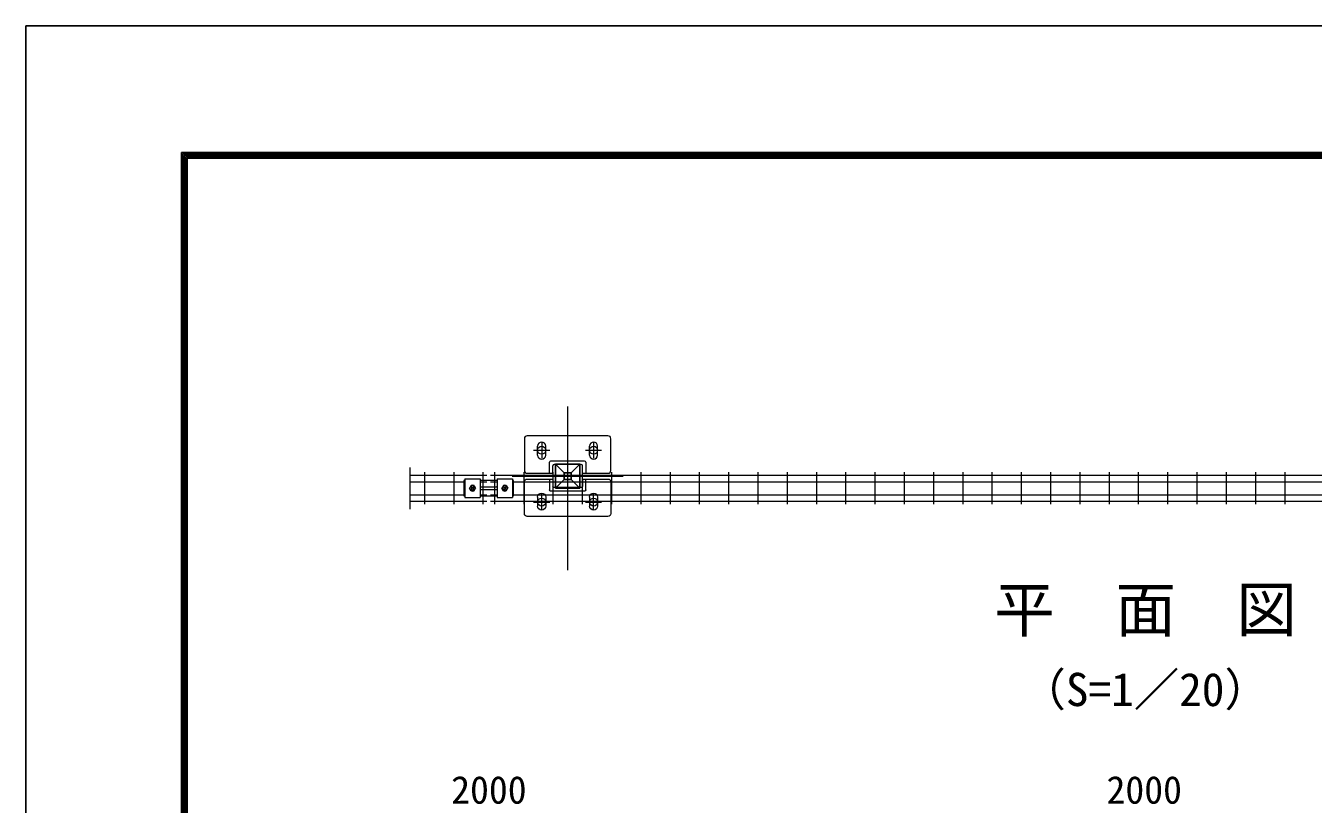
# Model space of a CAD drawing. Units: millimetres, scale not verified. Extents: x -4200 to 4200, y -2970 to 2970.
# Drawn here: x -4200 to -1966, y 1619 to 2970 of the extents above; entities that cross this region are included whole.
import ezdxf
from ezdxf.enums import TextEntityAlignment as Align

# ---------------------------------------------------------------- set-up
doc = ezdxf.new("R2010")
doc.units = ezdxf.units.MM
doc.header["$LTSCALE"] = 10
doc.linetypes.add('USER1', pattern=[50.8, 31.75, -6.35, 6.35, -6.35])
for name, color, linetype, lineweight in [('0-0_D-STR-DIM', 7, 'Continuous', 13), ('0-1_D-STR3', 3, 'Continuous', 13), ('0-2_D-BMK', 2, 'USER1', 13), ('0-3_D-STR1', 1, 'Continuous', 25), ('0-4_D-STR2', 7, 'Continuous', 13), ('0-D_D-TTL', 7, 'Continuous', 25)]:
    doc.layers.add(name, color=color, linetype=linetype, lineweight=lineweight)
doc.layers.add('0-8_D-TTL-TXT', color=7, linetype='Continuous')
doc.styles.add('ＭＳ ゴシック', font='')
doc.styles.get('ＭＳ ゴシック').set_extended_font_data('MS Gothic')

# ---------------------------------------------------------------- blocks, each defined once
blk = doc.blocks.new('ベースプレート部品\u3000平面図')
at = {"layer": '0-1_D-STR3'}
for p, q in [((-8038.24, 53409.09), (-8038.24, 52859.09)), ((-6588.24, 53459.09), (-7988.24, 53459.09)), ((-6538.24, 52859.09), (-6538.24, 53409.09)), ((-7808.25, 53124.09), (-7808.25, 53279.08)), ((-7668.25, 53124.09), (-7668.25, 53279.08)), ((-6908.25, 53124.09), (-6908.25, 53279.08)), ((-6768.25, 53124.09), (-6768.25, 53279.08)), ((-7603.25, 52809.09), (-7603.25, 52999.09)), ((-6993.25, 53019.09), (-7583.25, 53019.09)), ((-7543.25, 52809.09), (-7543.25, 52939.09)), ((-7053.25, 52959.09), (-7523.25, 52959.09)), ((-7033.25, 52809.09), (-7033.25, 52939.09)), ((-6973.25, 52999.09), (-6973.25, 52809.09)), ((-7988.24, 52809.09), (-7542.4, 52809.09)), ((-7032.4, 52809.09), (-6588.24, 52809.09))]:
    blk.add_line(p, q, dxfattribs=at)
for centre, radius, start, end in [((-7988.24, 53409.09), 50, 90, 180), ((-6588.24, 53409.09), 50, 0, 90), ((-7738.25, 53279.08), 70, 0, 180), ((-6838.25, 53279.08), 70, 0, 180), ((-7738.25, 53124.09), 70, 180, 0), ((-7583.25, 52999.09), 20, 90, 180), ((-7523.25, 52939.09), 20, 90, 180), ((-7053.25, 52939.09), 20, 0, 90), ((-6993.25, 52999.09), 20, 0, 90), ((-6838.25, 53124.09), 70, 180, 0), ((-7988.24, 52859.09), 50, 180, 270), ((-6588.24, 52859.09), 50, 270, 0)]:
    blk.add_arc(centre, radius, start, end, dxfattribs=at)

msp = doc.modelspace()

# ---------------------------------------------------------------- linework, layer by layer
at = {"layer": '0-0_D-STR-DIM'}
msp.add_line((-3533.15, 2203.08), (-3533.15, 2130.88), dxfattribs=at)
at = {"layer": '0-1_D-STR3'}
for p, q in [((-3439.6, 2180.89), (-3439.6, 2153.89)), ((-3438.1, 2180.89), (-3439.6, 2180.89)), ((-3438.1, 2183.47), (-3411.1, 2183.47)), ((-3438.1, 2183.47), (-3438.1, 2151.31)), ((-3427.15, 2171.81), (-3429.69, 2167.39)), ((-3427.15, 2162.98), (-3429.69, 2167.39)), ((-3427.43, 2169.51), (-3426.01, 2168.1)), ((-3427.43, 2165.27), (-3426.01, 2166.69)), ((-3422.05, 2171.81), (-3427.15, 2171.81)), ((-3426.72, 2170.22), (-3425.3, 2168.81)), ((-3422.48, 2170.22), (-3423.89, 2168.81)), ((-3421.77, 2169.51), (-3423.18, 2168.1)), ((-3421.77, 2165.27), (-3423.18, 2166.69)), ((-3422.05, 2171.81), (-3419.5, 2167.39)), ((-3422.05, 2162.98), (-3419.5, 2167.39)), ((-3411.1, 2183.47), (-3411.1, 2151.31)), ((-3382.1, 2180.89), (-3411.1, 2180.89)), ((-3410.1, 2169.89), (-3383.1, 2169.89)), ((-3382.1, 2183.47), (-3382.1, 2151.31)), ((-3382.1, 2183.47), (-3355.1, 2183.47)), ((-3371.15, 2171.81), (-3373.69, 2167.39)), ((-3371.15, 2162.98), (-3373.69, 2167.39)), ((-3371.43, 2169.51), (-3370.01, 2168.1)), ((-3371.43, 2165.27), (-3370.01, 2166.69)), ((-3366.05, 2171.81), (-3371.15, 2171.81)), ((-3370.72, 2170.22), (-3369.3, 2168.81)), ((-3366.48, 2170.22), (-3367.89, 2168.81)), ((-3365.77, 2169.51), (-3367.18, 2168.1)), ((-3365.77, 2165.27), (-3367.18, 2166.69)), ((-3366.05, 2171.81), (-3363.5, 2167.39)), ((-3366.05, 2162.98), (-3363.5, 2167.39)), ((-3355.1, 2183.47), (-3355.1, 2151.31)), ((-3353.6, 2180.89), (-3355.1, 2180.89)), ((-3353.6, 2153.89), (-3353.6, 2180.89)), ((-3439.6, 2153.89), (-3438.1, 2153.89)), ((-3438.1, 2151.31), (-3411.1, 2151.31)), ((-3422.05, 2162.98), (-3427.15, 2162.98)), ((-3426.72, 2164.56), (-3425.3, 2165.98)), ((-3422.48, 2164.56), (-3423.89, 2165.98)), ((-3411.1, 2153.89), (-3382.1, 2153.89)), ((-3410.1, 2164.89), (-3383.1, 2164.89)), ((-3382.1, 2151.31), (-3355.1, 2151.31)), ((-3366.05, 2162.98), (-3371.15, 2162.98)), ((-3370.72, 2164.56), (-3369.3, 2165.98)), ((-3366.48, 2164.56), (-3367.89, 2165.98)), ((-3355.1, 2153.89), (-3353.6, 2153.89))]:
    msp.add_line(p, q, dxfattribs=at)
for centre, radius in [((-3304.64, 2233.29), 7), ((-3214.64, 2233.29), 7), ((-3424.6, 2167.39), 4.41), ((-3368.6, 2167.39), 4.41), ((-3304.64, 2143.29), 7), ((-3214.64, 2143.29), 7)]:
    msp.add_circle(centre, radius, dxfattribs=at)
for centre, radius, start, end in [((-3427.07, 2169.87), 0.5, 44.99953, 224.99952), ((-3424.6, 2168.64), 3.75, 57.53826, 122.46174), ((-3426.72, 2167.39), 1, 314.99999, 45), ((-3424.6, 2169.51), 1, 225.00001, 314.99999), ((-3422.48, 2167.39), 1, 135, 225.00001), ((-3422.12, 2169.87), 0.5, 315, 135), ((-3410.1, 2167.39), 2.5, 90, 113.57818), ((-3383.1, 2167.39), 2.5, 66.42182, 90), ((-3371.07, 2169.87), 0.5, 44.99953, 224.99952), ((-3368.6, 2168.64), 3.75, 57.53826, 122.46174), ((-3370.72, 2167.39), 1, 314.99999, 45), ((-3368.6, 2169.51), 1, 225.00001, 314.99999), ((-3366.48, 2167.39), 1, 135, 225.00001), ((-3366.12, 2169.87), 0.5, 315, 135), ((-3427.07, 2164.92), 0.5, 135, 314.99998), ((-3424.6, 2166.14), 3.75, 237.53826, 302.46174), ((-3424.6, 2165.27), 1, 45, 135), ((-3422.12, 2164.92), 0.5, 225.00001, 44.99999), ((-3410.1, 2167.39), 2.5, 246.42182, 270), ((-3383.1, 2167.39), 2.5, 270, 293.57818), ((-3371.07, 2164.92), 0.5, 135, 314.99998), ((-3368.6, 2166.14), 3.75, 237.53826, 302.46174), ((-3368.6, 2165.27), 1, 45, 135), ((-3366.12, 2164.92), 0.5, 225.00001, 44.99999)]:
    msp.add_arc(centre, radius, start, end, dxfattribs=at)
at = {"layer": '0-2_D-BMK'}
for p, q in [((-3259.64, 2308.89), (-3259.64, 2025.19)), ((-3259.64, 2284.72), (-3259.64, 2091.92)), ((-3304.64, 2247.29), (-3304.64, 2219.29)), ((-3214.64, 2247.29), (-3214.64, 2219.29)), ((-3318.64, 2233.29), (-3290.64, 2233.29)), ((-3228.64, 2233.29), (-3200.64, 2233.29)), ((-3356.04, 2188.32), (-3163.24, 2188.32)), ((-3304.64, 2129.29), (-3304.64, 2157.29)), ((-3214.64, 2129.29), (-3214.64, 2157.29)), ((-3318.64, 2143.29), (-3290.64, 2143.29)), ((-3228.64, 2143.29), (-3200.64, 2143.29))]:
    msp.add_line(p, q, dxfattribs=at)
at = {"layer": '0-3_D-STR1'}
for p, q in [((-3238.64, 2209.29), (-3280.64, 2209.29)), ((-3265.64, 2194.29), (-3280.64, 2209.29)), ((-3280.64, 2167.29), (-3280.64, 2209.29)), ((-3253.64, 2194.29), (-3238.64, 2209.29)), ((-3238.64, 2209.29), (-3238.64, 2167.29)), ((-3265.64, 2182.29), (-3280.64, 2167.29)), ((-3280.64, 2167.29), (-3238.64, 2167.29)), ((-3238.64, 2167.29), (-3253.64, 2182.29))]:
    msp.add_line(p, q, dxfattribs=at)
for points in [[(-3253.64, 2194.29), (-3265.64, 2194.29), (-3265.64, 2182.29)], [(-3253.64, 2194.29), (-3253.64, 2182.29), (-3265.64, 2182.29)]]:
    msp.add_lwpolyline(points, dxfattribs=at)
at = {"layer": '0-4_D-STR2'}
for p, q in [((-3533.15, 2189.99), (-3399.6, 2189.99)), ((-3508.11, 2195.39), (-3508.11, 2139.39)), ((-3457.34, 2195.39), (-3457.34, 2139.39)), ((-3406.57, 2195.39), (-3406.57, 2139.39)), ((-3393.6, 2189.99), (-1399.6, 2189.99)), ((-3386.62, 2195.39), (-3386.62, 2139.39)), ((-3335.85, 2195.39), (-3335.85, 2139.39)), ((-3285.08, 2195.39), (-3285.08, 2139.39)), ((-3234.31, 2195.39), (-3234.31, 2139.39)), ((-3183.54, 2195.39), (-3183.54, 2139.39)), ((-3132.78, 2195.39), (-3132.78, 2139.39)), ((-3082.01, 2195.39), (-3082.01, 2139.39)), ((-3031.24, 2195.39), (-3031.24, 2139.39)), ((-2980.47, 2195.39), (-2980.47, 2139.39)), ((-2929.7, 2195.39), (-2929.7, 2139.39)), ((-2878.93, 2195.39), (-2878.93, 2139.39)), ((-2828.16, 2195.39), (-2828.16, 2139.39)), ((-2777.39, 2195.39), (-2777.39, 2139.39)), ((-2726.62, 2195.39), (-2726.62, 2139.39)), ((-2675.85, 2195.39), (-2675.85, 2139.39)), ((-2625.08, 2195.39), (-2625.08, 2139.39)), ((-2574.31, 2195.39), (-2574.31, 2139.39)), ((-2523.54, 2195.39), (-2523.54, 2139.39)), ((-2472.78, 2195.39), (-2472.78, 2139.39)), ((-2422.01, 2195.39), (-2422.01, 2139.39)), ((-2371.24, 2195.39), (-2371.24, 2139.39)), ((-2320.47, 2195.39), (-2320.47, 2139.39)), ((-2269.7, 2195.39), (-2269.7, 2139.39)), ((-2218.93, 2195.39), (-2218.93, 2139.39)), ((-2168.16, 2195.39), (-2168.16, 2139.39)), ((-2117.39, 2195.39), (-2117.39, 2139.39)), ((-2066.62, 2195.39), (-2066.62, 2139.39)), ((-2015.85, 2195.39), (-2015.85, 2139.39)), ((-3533.15, 2178.69), (-3438.1, 2178.69)), ((-3411.1, 2178.69), (-3399.6, 2178.69)), ((-3393.6, 2178.69), (-3382.1, 2178.69)), ((-3355.1, 2178.69), (-1399.6, 2178.69)), ((-3533.15, 2156.09), (-3438.1, 2156.09)), ((-3533.15, 2144.79), (-3399.6, 2144.79)), ((-3411.1, 2156.09), (-3399.6, 2156.09)), ((-3393.6, 2156.09), (-3382.1, 2156.09)), ((-3393.6, 2144.79), (-1399.6, 2144.79)), ((-3355.1, 2156.09), (-1399.6, 2156.09))]:
    msp.add_line(p, q, dxfattribs=at)
at = {"layer": '0-D_D-TTL', "color": 2}
msp.add_lwpolyline([(-4199.62, 2970), (4200.38, 2970), (4200.38, -2970), (-4199.62, -2970)], close=True, dxfattribs=at)
at = {"layer": '0-D_D-TTL'}
for points in [[(-3929.62, 2750), (3930.38, 2750), (3930.38, -2750), (-3929.62, -2750)], [(-3927.12, 2747.5), (3927.88, 2747.5), (3927.88, -2747.5), (-3927.12, -2747.5)], [(-3924.62, 2745), (3925.38, 2745), (3925.38, -2745), (-3924.62, -2745)], [(-3922.12, 2742.5), (3922.88, 2742.5), (3922.88, -2742.5), (-3922.12, -2742.5)], [(-3919.62, 2740), (3920.38, 2740), (3920.38, -2740), (-3919.62, -2740)]]:
    msp.add_lwpolyline(points, close=True, dxfattribs=at)

# ---------------------------------------------------------------- block references
at = {"layer": '0-1_D-STR3', "xscale": 0.1, "yscale": 0.1}
msp.add_blockref('ベースプレート部品\u3000平面図', (-2530.81, -3087.59), dxfattribs=at)
at = {"layer": '0-1_D-STR3', "xscale": -0.1, "yscale": 0.1, "rotation": 180}
msp.add_blockref('ベースプレート部品\u3000平面図', (-2530.81, 7464.23), dxfattribs=at)

# ---------------------------------------------------------------- texts
at = {"layer": '0-0_D-STR-DIM', "style": 'ＭＳ ゴシック'}
for p in [(-3461.65, 1605.38), (-2324.89, 1605.38)]:
    msp.add_text('2000', height=48.09, dxfattribs=at).set_placement(p, align=Align.BOTTOM_LEFT)
at = {"layer": '0-8_D-TTL-TXT', "style": 'ＭＳ ゴシック'}
for s, height, p in [('平\u3000面\u3000図', 76.98, (-2519.54, 1895.1)), ('（S=1／20）', 57.7, (-2474.06, 1771.9))]:
    msp.add_text(s, height=height, dxfattribs=at).set_placement(p, align=Align.BOTTOM_LEFT)

doc.saveas('drawing.dxf')
